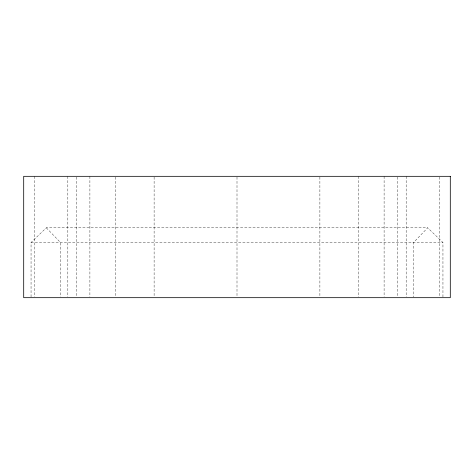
<?xml version="1.0" encoding="UTF-8"?>
<svg xmlns="http://www.w3.org/2000/svg" width="474" height="474" viewBox="0 0 474 474"><rect width="100%" height="100%" fill="white"/><g stroke="black" fill="none" stroke-linecap="round" stroke-linejoin="round"><path stroke-width="0.36" stroke-dasharray="2.37 1.78" d="M442.947 296.943L442.947 242.516L427.684 227.804L413.524 242.516L413.524 296.943M31.053 296.943L31.053 242.516L46.316 227.804L427.684 227.804M31.053 242.516L442.947 242.516M46.316 227.804L60.476 242.516L60.476 296.943M439.268 177.063L439.268 296.937M406.171 176.322L406.171 296.937M397.805 177.063L397.805 296.937M384.106 176.322L384.106 296.937M358.362 176.322L358.362 296.937M319.885 177.063L319.885 296.937M237 177.063L237 296.937M154.115 177.063L154.115 296.937M115.638 177.063L115.638 296.937M89.894 176.322L89.894 296.937M76.195 177.063L76.195 296.937M67.829 176.322L67.829 296.937M34.732 176.322L34.732 296.937"/><path stroke-width="0.71" d="M450.3 176.322L23.7 176.322L23.7 297.678L450.3 297.678L450.3 176.322"/></g></svg>
